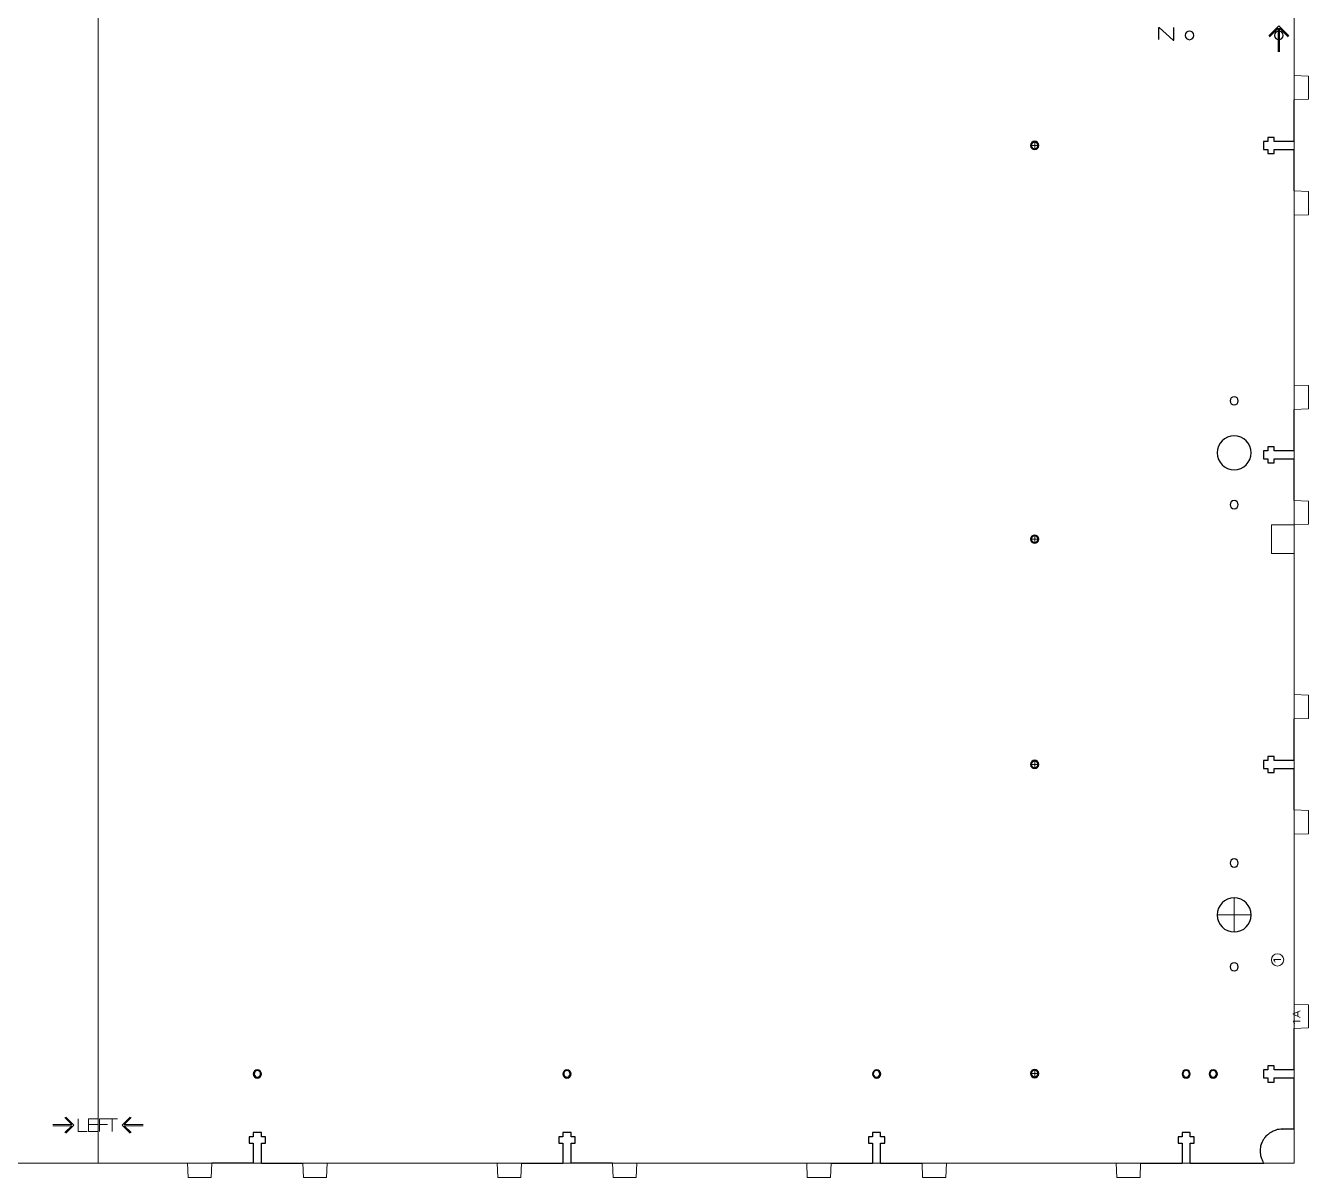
# Model space of a CAD drawing. Header units: millimetres. Extents: x 28 to 1378, y 89 to 912.
# Drawn here: x 422 to 866.7, y 88.9 to 488.3 of the extents above; entities that cross this region are included whole.
import ezdxf

# ---------------------------------------------------------------- set-up
doc = ezdxf.new("R2010")
doc.units = ezdxf.units.MM
for name, color, linetype, lineweight, true_color in [('Bottom Board Text', 5, 'Continuous', 0, 0x0000ff), ('New Bottom board', 1, 'Continuous', 0, 0xff0000), ('New Bottom Board Text', 5, 'Continuous', 0, 0x0000ff), ('New Right B Arm', 1, 'Continuous', 0, 0xff0000), ('Referance lines', 2, 'Continuous', 0, 0xffff00)]:
    doc.layers.add(name, color=color, linetype=linetype, lineweight=lineweight, true_color=true_color)
for name, color, linetype, true_color in [('CHANGED_PARTS', 3, 'Continuous', 0x00ff00), ('CUTS', 1, 'Continuous', 0xff0000), ('ORIGIONAL_PARTS_THAT_WERE_', 6, 'Continuous', 0xff00ff), ('TEXT', 5, 'Continuous', 0x0000ff)]:
    doc.layers.add(name, color=color, linetype=linetype, true_color=true_color)

msp = doc.modelspace()

# ---------------------------------------------------------------- linework, layer by layer
at = {"layer": 'Bottom Board Text', "color": 5, "true_color": 0x0000ff}
for points in [[(435.54, 109.6), (437.93, 107.2), (431.39, 107.2)], [(431.39, 106.8), (437.93, 106.8), (435.53, 104.4)], [(435.84, 109.79), (438.62, 107), (435.84, 104.22)], [(443.28, 104.83), (440.22, 104.83), (440.22, 109.18)], [(447.13, 104.83), (443.7, 104.83), (443.7, 109.18), (447.09, 109.18)], [(443.7, 107.16), (446.95, 107.16)], [(447.51, 104.83), (447.51, 109.18), (450.57, 109.18)], [(447.51, 107.16), (450.39, 107.16)], [(450.09, 109.18), (453.85, 109.18)], [(451.98, 104.83), (451.98, 109.18)], [(458.23, 104.22), (455.45, 107), (458.23, 109.78)], [(462.67, 107.2), (456.13, 107.2), (458.53, 109.6)], [(458.53, 104.41), (456.14, 106.8), (462.67, 106.8)]]:
    msp.add_lwpolyline(points, dxfattribs=at)
at = {"layer": 'CHANGED_PARTS'}
for p, q in [((861.81, 448.16), (861.81, 462.54)), ((852.59, 449.56), (852.59, 448.16)), ((854.79, 449.56), (852.59, 449.56)), ((854.79, 448.16), (854.79, 449.56)), ((852.59, 448.16), (851.15, 448.16)), ((851.15, 448.16), (851.15, 445.36)), ((851.15, 445.36), (852.59, 445.36)), ((852.59, 445.36), (852.59, 443.96)), ((861.81, 448.16), (854.79, 448.16)), ((854.79, 443.96), (854.79, 445.36)), ((854.79, 445.36), (861.81, 445.36)), ((861.81, 430.96), (861.81, 445.36)), ((852.59, 443.96), (854.79, 443.96)), ((861.81, 340.82), (861.81, 355.2)), ((852.59, 340.82), (851.15, 340.82)), ((851.15, 340.82), (851.15, 338.02)), ((851.15, 338.02), (852.59, 338.02)), ((854.79, 342.22), (852.59, 342.22)), ((852.59, 342.22), (852.59, 340.82)), ((852.59, 338.02), (852.59, 336.62)), ((854.79, 340.82), (854.79, 342.22)), ((861.81, 340.82), (854.79, 340.82)), ((854.79, 336.62), (854.79, 338.02)), ((854.79, 338.02), (861.81, 338.02)), ((861.81, 323.62), (861.81, 338.02)), ((852.59, 336.62), (854.79, 336.62)), ((861.81, 233.48), (861.81, 247.86)), ((852.59, 233.48), (851.15, 233.48)), ((851.15, 233.48), (851.15, 230.68)), ((854.79, 234.88), (852.59, 234.88)), ((852.59, 234.88), (852.59, 233.48)), ((854.79, 233.48), (854.79, 234.88)), ((861.81, 233.48), (854.79, 233.48)), ((851.15, 230.68), (852.59, 230.68)), ((852.59, 230.68), (852.59, 229.28)), ((852.59, 229.28), (854.79, 229.28)), ((854.79, 230.68), (861.81, 230.68)), ((854.79, 229.28), (854.79, 230.68)), ((861.81, 216.28), (861.81, 230.68)), ((861.81, 126.14), (861.81, 140.52)), ((852.59, 126.14), (851.15, 126.14)), ((851.15, 126.14), (851.15, 123.34)), ((854.79, 127.54), (852.59, 127.54)), ((852.59, 127.54), (852.59, 126.14)), ((854.79, 126.14), (854.79, 127.54)), ((861.81, 126.14), (854.79, 126.14)), ((851.15, 123.34), (852.59, 123.34)), ((852.59, 123.34), (852.59, 121.94)), ((852.59, 121.94), (854.79, 121.94)), ((854.79, 123.34), (861.81, 123.34)), ((854.79, 121.94), (854.79, 123.34)), ((861.81, 105.57), (861.81, 123.34)), ((500.9, 102.97), (499.51, 102.97)), ((499.51, 102.97), (499.51, 100.77)), ((503.71, 104.41), (500.9, 104.41)), ((500.9, 104.41), (500.9, 102.97)), ((503.71, 102.97), (503.71, 104.41)), ((505.11, 102.97), (503.71, 102.97)), ((505.11, 100.77), (505.11, 102.97)), ((608.24, 102.97), (606.85, 102.97)), ((606.85, 102.97), (606.85, 100.77)), ((611.05, 104.41), (608.24, 104.41)), ((608.24, 104.41), (608.24, 102.97)), ((611.05, 102.97), (611.05, 104.41)), ((612.45, 102.97), (611.05, 102.97)), ((612.45, 100.77), (612.45, 102.97)), ((715.58, 102.97), (714.19, 102.97)), ((714.19, 102.97), (714.19, 100.77)), ((718.39, 104.41), (715.58, 104.41)), ((715.58, 104.41), (715.58, 102.97)), ((718.39, 102.97), (718.39, 104.41)), ((719.79, 102.97), (718.39, 102.97)), ((719.79, 100.77), (719.79, 102.97)), ((822.92, 102.97), (821.53, 102.97)), ((821.53, 102.97), (821.53, 100.77)), ((825.73, 104.41), (822.92, 104.41)), ((822.92, 104.41), (822.92, 102.97)), ((825.73, 102.97), (825.73, 104.41)), ((827.13, 102.97), (825.73, 102.97)), ((827.13, 100.77), (827.13, 102.97)), ((861.81, 105.57), (857.76, 105.57)), ((499.51, 100.77), (500.9, 100.77)), ((500.9, 100.77), (500.9, 93.75)), ((503.71, 93.75), (503.71, 100.77)), ((503.71, 100.77), (505.11, 100.77)), ((606.85, 100.77), (608.24, 100.77)), ((608.24, 100.77), (608.24, 93.75)), ((611.05, 93.75), (611.05, 100.77)), ((611.05, 100.77), (612.45, 100.77)), ((714.19, 100.77), (715.58, 100.77)), ((715.58, 100.77), (715.58, 93.75)), ((718.39, 93.75), (718.39, 100.77)), ((718.39, 100.77), (719.79, 100.77)), ((821.53, 100.77), (822.92, 100.77)), ((822.92, 100.77), (822.92, 93.75)), ((825.73, 93.75), (825.73, 100.77)), ((825.73, 100.77), (827.13, 100.77)), ((500.9, 93.75), (486.51, 93.75)), ((503.71, 93.75), (518.08, 93.75)), ((593.85, 93.75), (608.24, 93.75)), ((625.42, 93.75), (611.05, 93.75)), ((701.19, 93.75), (715.58, 93.75)), ((718.39, 93.75), (732.76, 93.75)), ((808.53, 93.75), (822.92, 93.75)), ((825.73, 93.75), (851.25, 93.75))]:
    msp.add_line(p, q, dxfattribs=at)
at = {"layer": 'CHANGED_PARTS', "color": 3, "true_color": 0x00ff00}
for points in [[(771.8, 448.19), (771.01, 448.19), (770.38, 447.55), (770.38, 446.76)], [(770.38, 446.76), (770.38, 445.97), (771.01, 445.34), (771.8, 445.34)], [(773.23, 446.76), (773.23, 447.55), (772.59, 448.19), (771.8, 448.19)], [(771.8, 445.34), (772.59, 445.34), (773.23, 445.97), (773.23, 446.76)], [(840.97, 359.59), (840.18, 359.59), (839.54, 358.95), (839.54, 358.16)], [(839.54, 358.16), (839.54, 357.37), (840.18, 356.74), (840.97, 356.74)], [(842.39, 358.16), (842.39, 358.95), (841.76, 359.59), (840.97, 359.59)], [(840.97, 356.74), (841.76, 356.74), (842.39, 357.37), (842.39, 358.16)], [(840.97, 346.06), (837.71, 346.06), (835.07, 343.42), (835.07, 340.16)], [(846.87, 340.16), (846.87, 343.42), (844.23, 346.06), (840.97, 346.06)], [(835.07, 340.16), (835.07, 336.9), (837.71, 334.26), (840.97, 334.26)], [(840.97, 334.26), (844.23, 334.26), (846.87, 336.9), (846.87, 340.16)], [(840.97, 323.59), (840.18, 323.59), (839.54, 322.95), (839.54, 322.16)], [(839.54, 322.16), (839.54, 321.38), (840.18, 320.74), (840.97, 320.74)], [(842.39, 322.16), (842.39, 322.95), (841.76, 323.59), (840.97, 323.59)], [(840.97, 320.74), (841.76, 320.74), (842.39, 321.38), (842.39, 322.16)], [(771.8, 311.64), (771.01, 311.64), (770.38, 311.01), (770.38, 310.22)], [(773.23, 310.22), (773.23, 311.01), (772.59, 311.64), (771.8, 311.64)], [(770.38, 310.22), (770.38, 309.43), (771.01, 308.79), (771.8, 308.79)], [(771.8, 308.79), (772.59, 308.79), (773.23, 309.43), (773.23, 310.22)], [(771.8, 233.51), (771.01, 233.51), (770.38, 232.87), (770.38, 232.08)], [(770.38, 232.08), (770.38, 231.3), (771.01, 230.66), (771.8, 230.66)], [(773.23, 232.08), (773.23, 232.87), (772.59, 233.51), (771.8, 233.51)], [(771.8, 230.66), (772.59, 230.66), (773.23, 231.3), (773.23, 232.08)], [(840.97, 199.32), (840.18, 199.32), (839.54, 198.68), (839.54, 197.89)], [(839.54, 197.89), (839.54, 197.11), (840.18, 196.47), (840.97, 196.47)], [(842.39, 197.89), (842.39, 198.68), (841.76, 199.32), (840.97, 199.32)], [(840.97, 196.47), (841.76, 196.47), (842.39, 197.11), (842.39, 197.89)], [(840.97, 185.79), (837.71, 185.79), (835.07, 183.15), (835.07, 179.89)], [(846.87, 179.89), (846.87, 183.15), (844.23, 185.79), (840.97, 185.79)], [(835.07, 179.89), (835.07, 176.63), (837.71, 173.99), (840.97, 173.99)], [(840.97, 173.99), (844.23, 173.99), (846.87, 176.63), (846.87, 179.89)], [(840.97, 163.32), (840.18, 163.32), (839.54, 162.68), (839.54, 161.89)], [(839.54, 161.89), (839.54, 161.11), (840.18, 160.47), (840.97, 160.47)], [(842.39, 161.89), (842.39, 162.68), (841.76, 163.32), (840.97, 163.32)], [(840.97, 160.47), (841.76, 160.47), (842.39, 161.11), (842.39, 161.89)], [(502.3, 126.17), (501.52, 126.17), (500.88, 125.53), (500.88, 124.74)], [(500.88, 124.74), (500.88, 123.96), (501.52, 123.32), (502.3, 123.32)], [(503.73, 124.74), (503.73, 125.53), (503.09, 126.17), (502.3, 126.17)], [(502.3, 123.32), (503.09, 123.32), (503.73, 123.96), (503.73, 124.74)], [(609.64, 126.17), (608.86, 126.17), (608.22, 125.53), (608.22, 124.74)], [(608.22, 124.74), (608.22, 123.96), (608.86, 123.32), (609.64, 123.32)], [(611.07, 124.74), (611.07, 125.53), (610.43, 126.17), (609.64, 126.17)], [(609.64, 123.32), (610.43, 123.32), (611.07, 123.96), (611.07, 124.74)], [(716.98, 126.17), (716.2, 126.17), (715.56, 125.53), (715.56, 124.74)], [(715.56, 124.74), (715.56, 123.96), (716.2, 123.32), (716.98, 123.32)], [(718.41, 124.74), (718.41, 125.53), (717.77, 126.17), (716.98, 126.17)], [(716.98, 123.32), (717.77, 123.32), (718.41, 123.96), (718.41, 124.74)], [(771.8, 126.29), (771.01, 126.29), (770.38, 125.66), (770.38, 124.87)], [(770.38, 124.87), (770.38, 124.08), (771.01, 123.44), (771.8, 123.44)], [(773.23, 124.87), (773.23, 125.66), (772.59, 126.29), (771.8, 126.29)], [(771.8, 123.44), (772.59, 123.44), (773.23, 124.08), (773.23, 124.87)], [(824.32, 126.17), (823.54, 126.17), (822.9, 125.53), (822.9, 124.74)], [(822.9, 124.74), (822.9, 123.96), (823.54, 123.32), (824.32, 123.32)], [(825.75, 124.74), (825.75, 125.53), (825.11, 126.17), (824.32, 126.17)], [(824.32, 123.32), (825.11, 123.32), (825.75, 123.96), (825.75, 124.74)], [(833.7, 126.17), (832.92, 126.17), (832.28, 125.53), (832.28, 124.74)], [(832.28, 124.74), (832.28, 123.96), (832.92, 123.32), (833.7, 123.32)], [(835.13, 124.74), (835.13, 125.53), (834.49, 126.17), (833.7, 126.17)], [(833.7, 123.32), (834.49, 123.32), (835.13, 123.96), (835.13, 124.74)]]:
    msp.add_open_spline(points, degree=3, dxfattribs=at)
at = {"layer": 'CHANGED_PARTS'}
msp.add_open_spline([(857.76, 105.57), (858.14, 105.59), (856.22, 105.54), (855.65, 105.38), (854.76, 105.04), (854.05, 104.69), (853.24, 104.23), (852.42, 103.5), (851.53, 102.72), (850.9, 101.58), (850.24, 100.37), (850.02, 99.06), (849.97, 97.84), (850.03, 96.7), (850.32, 95.43), (850.84, 94.62), (851.01, 93.74), (851.25, 93.75)], degree=3, knots=[0, 0, 0, 0, 1.142485, 2.346083, 3.019204, 3.816741, 4.77356, 5.752633, 7.145008, 8.265175, 9.615532, 11.260628, 12.197886, 13.268234, 14.729827, 15.873003, 16.58665, 16.58665, 16.58665, 16.58665], dxfattribs=at)
at = {"layer": 'CUTS', "color": 1, "true_color": 0xff0000}
for points in [[(825.47, 486.43), (824.64, 486.43), (823.97, 485.76), (823.97, 484.93)], [(823.97, 484.93), (823.97, 484.1), (824.64, 483.43), (825.47, 483.43)], [(826.97, 484.93), (826.97, 485.76), (826.3, 486.43), (825.47, 486.43)], [(825.47, 483.43), (826.3, 483.43), (826.97, 484.1), (826.97, 484.93)], [(856.47, 486.43), (855.64, 486.43), (854.97, 485.76), (854.97, 484.93)], [(854.97, 484.93), (854.97, 484.1), (855.64, 483.43), (856.47, 483.43)], [(857.97, 484.93), (857.97, 485.76), (857.3, 486.43), (856.47, 486.43)], [(856.47, 483.43), (857.3, 483.43), (857.97, 484.1), (857.97, 484.93)]]:
    msp.add_open_spline(points, degree=3, dxfattribs=at)
at = {"layer": 'New Bottom board', "color": 1, "true_color": 0xff0000}
for p, q in [((861.81, 529.87), (861.81, 470.98)), ((861.81, 470.98), (866.68, 470.78)), ((866.68, 470.78), (866.68, 462.74)), ((866.68, 462.74), (861.81, 462.54)), ((861.81, 430.96), (866.68, 430.76)), ((866.68, 430.76), (866.68, 422.73)), ((866.68, 422.73), (861.81, 422.53)), ((861.81, 422.53), (861.81, 363.64)), ((861.81, 363.64), (866.68, 363.44)), ((866.68, 363.44), (866.68, 355.4)), ((866.68, 355.4), (861.81, 355.2)), ((861.81, 323.62), (866.68, 323.42)), ((866.68, 323.42), (866.68, 315.4)), ((866.68, 315.4), (861.81, 315.2)), ((861.81, 256.3), (866.68, 256.1)), ((866.68, 256.1), (866.68, 248.06)), ((866.68, 248.06), (861.81, 247.86)), ((861.81, 216.28), (866.68, 216.08)), ((866.68, 216.08), (866.68, 208.06)), ((866.68, 208.06), (861.81, 207.86)), ((861.81, 207.86), (861.81, 148.96)), ((861.81, 148.96), (866.68, 148.76)), ((866.68, 148.76), (866.68, 140.72)), ((866.68, 140.72), (861.81, 140.52)), ((478.08, 93.75), (419.18, 93.75)), ((478.28, 88.88), (478.08, 93.75)), ((486.51, 93.75), (486.31, 88.88)), ((518.28, 88.88), (518.08, 93.75)), ((526.52, 93.75), (526.32, 88.88)), ((585.42, 93.75), (526.52, 93.75)), ((585.62, 88.88), (585.42, 93.75)), ((593.85, 93.75), (593.65, 88.88)), ((625.62, 88.88), (625.42, 93.75)), ((633.86, 93.75), (633.66, 88.88)), ((692.76, 93.75), (633.86, 93.75)), ((692.96, 88.88), (692.76, 93.75)), ((701.19, 93.75), (700.99, 88.88)), ((732.96, 88.88), (732.76, 93.75)), ((741.2, 93.75), (741, 88.88)), ((800.1, 93.75), (741.2, 93.75)), ((800.3, 88.88), (800.1, 93.75)), ((808.53, 93.75), (808.33, 88.88)), ((486.31, 88.88), (478.28, 88.88)), ((526.32, 88.88), (518.28, 88.88)), ((593.65, 88.88), (585.62, 88.88)), ((633.66, 88.88), (625.62, 88.88)), ((700.99, 88.88), (692.96, 88.88)), ((741, 88.88), (732.96, 88.88)), ((808.33, 88.88), (800.3, 88.88))]:
    msp.add_line(p, q, dxfattribs=at)
at = {"layer": 'New Bottom Board Text', "color": 5, "true_color": 0x0000ff}
for points in [[(854.75, 164.29), (854.75, 164.38), (857.13, 164.38)], [(863.88, 144.37), (861.46, 145.48), (861.46, 145.57), (863.88, 146.68)], [(861.48, 142.9), (861.48, 142.99), (863.86, 142.99)], [(863.08, 146.31), (863.08, 144.73)]]:
    msp.add_lwpolyline(points, dxfattribs=at)
for points in [[(853.9, 164.3), (853.9, 165.47), (854.85, 166.42), (856.02, 166.42)], [(856.02, 166.42), (857.2, 166.42), (858.15, 165.47), (858.15, 164.3)], [(856.02, 162.17), (854.85, 162.17), (853.9, 163.12), (853.9, 164.3)], [(855.2, 163.54), (855.11, 163.9), (854.92, 164.15), (854.75, 164.29)], [(858.15, 164.3), (858.15, 163.12), (857.2, 162.17), (856.02, 162.17)], [(861.93, 142.15), (861.83, 142.52), (861.64, 142.76), (861.48, 142.9)]]:
    msp.add_open_spline(points, degree=3, dxfattribs=at)
at = {"layer": 'New Right B Arm'}
for p, q in [((853.92, 315.2), (853.92, 305.24)), ((861.81, 315.2), (853.92, 315.2)), ((853.92, 305.24), (861.81, 305.24)), ((861.81, 305.24), (861.81, 256.3))]:
    msp.add_line(p, q, dxfattribs=at)
at = {"layer": 'ORIGIONAL_PARTS_THAT_WERE_', "color": 6, "true_color": 0xff00ff}
for points in [[(771.8, 447.9), (771.17, 447.9), (770.66, 447.39), (770.66, 446.76)], [(770.66, 446.76), (770.66, 446.13), (771.17, 445.62), (771.8, 445.62)], [(772.94, 446.76), (772.94, 447.39), (772.43, 447.9), (771.8, 447.9)], [(771.8, 445.62), (772.43, 445.62), (772.94, 446.13), (772.94, 446.76)], [(771.8, 311.36), (771.17, 311.36), (770.66, 310.85), (770.66, 310.22)], [(772.94, 310.22), (772.94, 310.85), (772.43, 311.36), (771.8, 311.36)], [(770.66, 310.22), (770.66, 309.59), (771.17, 309.08), (771.8, 309.08)], [(771.8, 309.08), (772.43, 309.08), (772.94, 309.59), (772.94, 310.22)], [(771.8, 233.22), (771.17, 233.22), (770.66, 232.71), (770.66, 232.08)], [(770.66, 232.08), (770.66, 231.45), (771.17, 230.94), (771.8, 230.94)], [(772.94, 232.08), (772.94, 232.71), (772.43, 233.22), (771.8, 233.22)], [(771.8, 230.94), (772.43, 230.94), (772.94, 231.45), (772.94, 232.08)], [(502.3, 125.88), (501.68, 125.88), (501.16, 125.37), (501.16, 124.74)], [(501.16, 124.74), (501.16, 124.11), (501.68, 123.6), (502.3, 123.6)], [(503.44, 124.74), (503.44, 125.37), (502.93, 125.88), (502.3, 125.88)], [(502.3, 123.6), (502.93, 123.6), (503.44, 124.11), (503.44, 124.74)], [(609.64, 125.88), (609.01, 125.88), (608.5, 125.37), (608.5, 124.74)], [(608.5, 124.74), (608.5, 124.11), (609.01, 123.6), (609.64, 123.6)], [(610.78, 124.74), (610.78, 125.37), (610.27, 125.88), (609.64, 125.88)], [(609.64, 123.6), (610.27, 123.6), (610.78, 124.11), (610.78, 124.74)], [(716.98, 125.88), (716.35, 125.88), (715.84, 125.37), (715.84, 124.74)], [(715.84, 124.74), (715.84, 124.11), (716.35, 123.6), (716.98, 123.6)], [(718.12, 124.74), (718.12, 125.37), (717.61, 125.88), (716.98, 125.88)], [(716.98, 123.6), (717.61, 123.6), (718.12, 124.11), (718.12, 124.74)], [(771.8, 126.01), (771.17, 126.01), (770.66, 125.5), (770.66, 124.87)], [(770.66, 124.87), (770.66, 124.24), (771.17, 123.73), (771.8, 123.73)], [(772.94, 124.87), (772.94, 125.5), (772.43, 126.01), (771.8, 126.01)], [(771.8, 123.73), (772.43, 123.73), (772.94, 124.24), (772.94, 124.87)], [(824.32, 125.88), (823.69, 125.88), (823.18, 125.37), (823.18, 124.74)], [(823.18, 124.74), (823.18, 124.11), (823.69, 123.6), (824.32, 123.6)], [(825.46, 124.74), (825.46, 125.37), (824.95, 125.88), (824.32, 125.88)], [(824.32, 123.6), (824.95, 123.6), (825.46, 124.11), (825.46, 124.74)], [(833.7, 125.88), (833.07, 125.88), (832.56, 125.37), (832.56, 124.74)], [(832.56, 124.74), (832.56, 124.11), (833.07, 123.6), (833.7, 123.6)], [(834.84, 124.74), (834.84, 125.37), (834.33, 125.88), (833.7, 125.88)], [(833.7, 123.6), (834.33, 123.6), (834.84, 124.11), (834.84, 124.74)]]:
    msp.add_open_spline(points, degree=3, dxfattribs=at)
at = {"layer": 'Referance lines'}
for p, q in [((447.14, 907.11), (447.14, 93.75)), ((861.81, 907.11), (861.81, 93.75)), ((770.66, 446.76), (772.94, 446.76)), ((771.8, 447.9), (771.8, 445.62)), ((771.8, 311.36), (771.8, 309.08)), ((770.66, 310.22), (772.94, 310.22)), ((770.66, 232.08), (772.94, 232.08)), ((771.8, 233.22), (771.8, 230.94)), ((840.97, 185.79), (840.97, 173.99)), ((835.07, 179.89), (846.87, 179.89)), ((770.66, 124.87), (772.94, 124.87)), ((771.8, 126.01), (771.8, 123.73)), ((861.81, 93.75), (32.47, 93.75))]:
    msp.add_line(p, q, dxfattribs=at)
at = {"layer": 'TEXT', "color": 5, "true_color": 0x0000ff}
for points in [[(814.82, 483.48), (814.82, 487.62), (815, 487.62), (819.82, 483.23), (820.04, 483.23), (820.04, 487.7)], [(852.99, 484.75), (856.47, 488.23), (859.95, 484.75)], [(853.23, 484.38), (856.22, 487.37), (856.22, 479.2)], [(856.72, 479.2), (856.72, 487.37), (859.72, 484.37)]]:
    msp.add_lwpolyline(points, dxfattribs=at)

doc.saveas('drawing.dxf')
